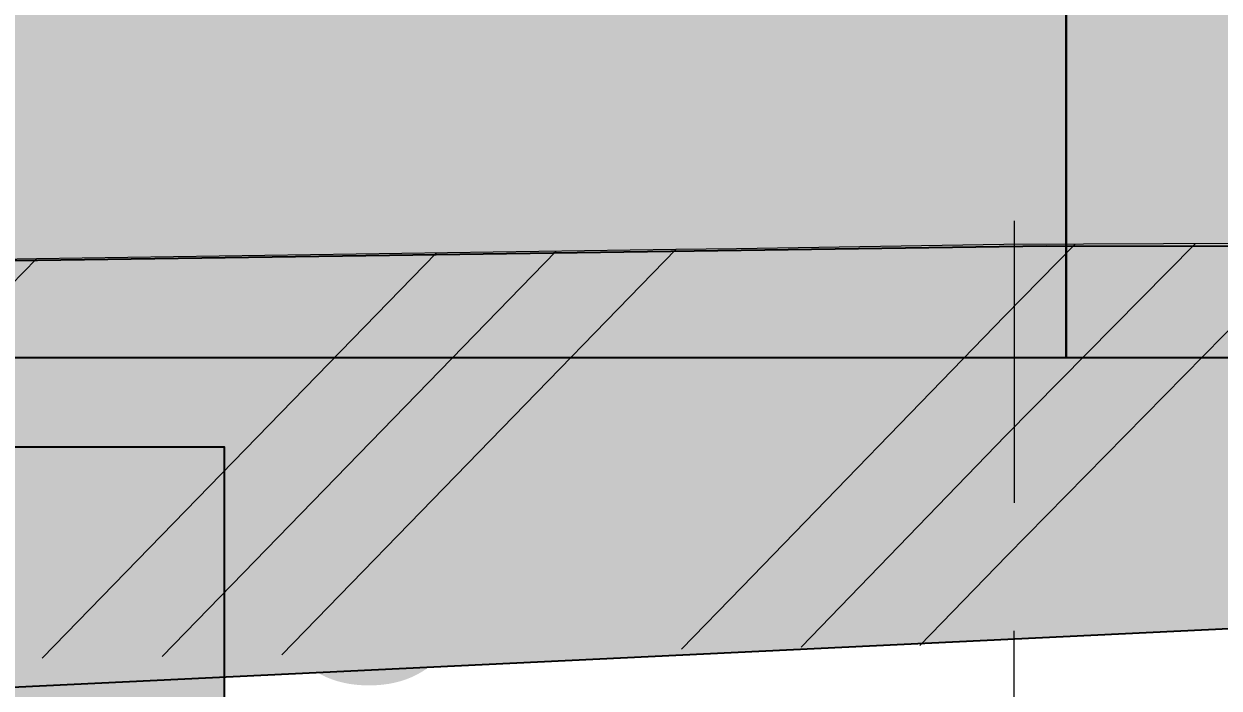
# Model space of a CAD drawing. Extents: x 8 to 21351, y 0 to 420.
# Drawn here: x 18958.8 to 18973.75, y 125.75 to 134.07 of the extents above; entities that cross this region are included whole.
import ezdxf

# ---------------------------------------------------------------- set-up
doc = ezdxf.new("R2010")
doc.units = 0
doc.styles.add('TEYPDFCAD_TEXT', font='arial.ttf')

msp = doc.modelspace()

# ---------------------------------------------------------------- hatches: boundary and pattern name
for points in [[(18954.314, 137.393), (18954.314, 129.893), (18971.839, 129.893), (18971.839, 137.393)], [(18954.314, 137.393), (18954.314, 129.893), (18971.839, 129.893), (18971.839, 137.393)], [(19031.989, 137.393), (18971.839, 137.393), (18971.839, 129.893), (19031.989, 129.893)], [(19031.989, 137.393), (18971.839, 137.393), (18971.839, 129.893), (19031.989, 129.893)]]:
    msp.add_hatch(color=7).paths.add_polyline_path(points)
at = {"true_color": 0xffffff}
for points in [[(18910.667, 130.762), (18922.001, 130.812), (18931.623, 130.854), (18932.529, 130.858), (18939.472, 130.871), (18941.864, 130.912), (18943.168, 130.927), (18944.461, 130.943), (18945.772, 130.958), (18946.098, 130.96), (18954.265, 131.043), (18971.587, 131.289), (18975.373, 131.287), (18983.104, 131.242), (18986.5, 131.233), (18998.377, 131.307), (19009.984, 131.385), (19025.806, 131.536), (19031.989, 131.861), (19036.318, 131.851), (19040.95, 132.926), (19037.791, 131.069), (19032.558, 129.326), (18949.987, 125.347), (18902.955, 125.347), (18902.955, 130.728)], [(18951.074, 125.422), (18951.074, 128.772), (18961.304, 128.772), (18961.304, 125.422)]]:
    msp.add_hatch(color=0, dxfattribs=at).paths.add_polyline_path(points)

# ---------------------------------------------------------------- linework, layer by layer
at = {"color": 7, "lineweight": 15}
for p, q in [((18971.839, 129.893), (18971.839, 137.393)), ((18971.189, 131.602), (18971.189, 128.074)), ((18974.053, 131.317), (18971.06, 131.305)), ((18973.452, 131.314), (18971.083, 128.914)), ((18966.952, 131.242), (18958.953, 131.127)), ((18963.953, 131.199), (18959.025, 126.128)), ((18965.452, 131.22), (18960.525, 126.149)), ((18966.952, 131.242), (18962.024, 126.171)), ((18967.715, 131.253), (18966.952, 131.242)), ((18971.06, 131.305), (18967.715, 131.253)), ((18971.952, 131.309), (18971.069, 130.414)), ((18958.953, 131.127), (18951.481, 131.02)), ((18958.953, 131.127), (18954.019, 126.056)), ((18971.069, 130.414), (18967.779, 127.016)), ((18974.051, 130.418), (18971.098, 127.414)), ((18954.314, 129.893), (18971.839, 129.893)), ((18971.839, 129.893), (19031.989, 129.893)), ((18971.083, 128.914), (18968.521, 126.265)), ((18971.098, 127.414), (18970.009, 126.288)), ((18967.779, 127.016), (18967.024, 126.242)), ((18971.189, 124.222), (18971.189, 126.472))]:
    msp.add_line(p, q, dxfattribs=at)
at = {"color": 7}
for points in [[(18954.314, 137.393), (18954.314, 129.893), (18971.839, 129.893), (18971.839, 137.393)], [(18954.314, 137.393), (18954.314, 129.893), (18971.839, 129.893), (18971.839, 137.393)], [(19031.989, 137.393), (18971.839, 137.393), (18971.839, 129.893), (19031.989, 129.893)], [(19031.989, 137.393), (18971.839, 137.393), (18971.839, 129.893), (19031.989, 129.893)]]:
    msp.add_lwpolyline(points, close=True, dxfattribs=at)
at = {"color": 0, "true_color": 0xffffff}
msp.add_lwpolyline([(18932.529, 130.858), (18939.472, 130.871), (18941.864, 130.912), (18943.168, 130.927), (18944.461, 130.943), (18945.772, 130.958), (18946.098, 130.96), (18954.265, 131.043), (18971.587, 131.289), (18975.373, 131.287), (18983.104, 131.242), (18986.5, 131.233), (18998.377, 131.307), (19009.984, 131.385), (19025.806, 131.536), (19031.989, 131.861), (19036.318, 131.851), (19040.95, 132.926), (19037.791, 131.069), (19032.558, 129.326), (18949.987, 125.347), (18902.955, 125.347)], dxfattribs=at)
msp.add_lwpolyline([(18951.074, 125.422), (18951.074, 128.772), (18961.304, 128.772), (18961.304, 125.422)], close=True, dxfattribs=at)

# ---------------------------------------------------------------- texts
at = {"color": 7, "style": 'TEYPDFCAD_TEXT'}
msp.add_text('000', height=4.1381, dxfattribs=at).set_placement((18955.085, 125.847))

doc.saveas('drawing.dxf')
